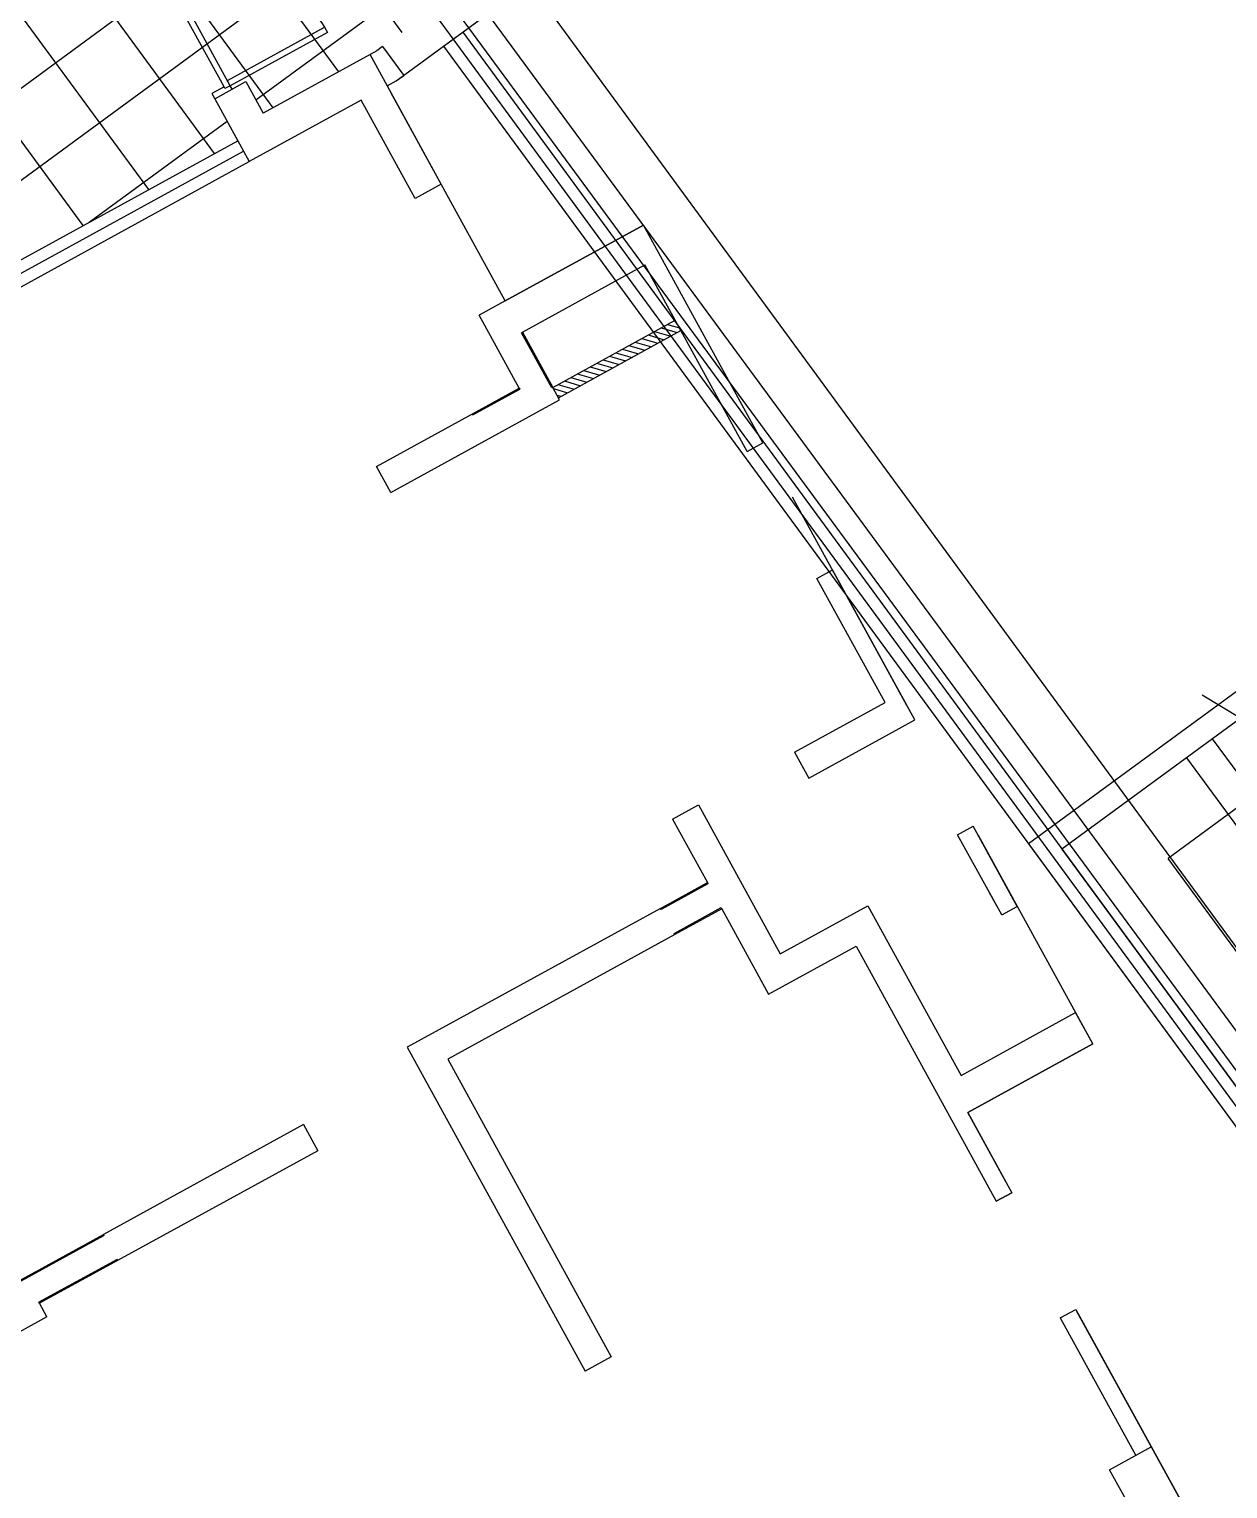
# Model space of a CAD drawing. Header units: millimetres. Extents: x 75184266 to 76346726, y -35850126 to -33679385.
# Drawn here: x 75445453 to 75455539, y -34542868 to -34530584 of the extents above; entities that cross this region are included whole.
import ezdxf

# ---------------------------------------------------------------- set-up
doc = ezdxf.new("R2010")
doc.units = ezdxf.units.MM
doc.header["$LTSCALE"] = 50
doc.header["$MEASUREMENT"] = 0
for name, pattern in [('ACAD_ISO10W100', [18.5, 12, -3, 0.5, -3]), ('CONTINOUS', [0]), ('XR-지하3층$0$H', [1.3, 0.8, -0.5])]:
    doc.linetypes.add(name, pattern=pattern)
doc.layers.get('0').update_dxf_attribs({"linetype": 'CONTINUOUS'})
for name, color, linetype in [('CON', 2, 'CONTINUOUS'), ('DOOR', 7, 'CONTINUOUS'), ('HD', 7, 'CONTINUOUS'), ('open', 1, 'ACAD_ISO10W100'), ('W1', 3, 'CONTINUOUS'), ('XR-지하3층$0$1712-PL$0$DOOR', 4, 'CONTINUOUS'), ('유도관제-RECWAY', 4, 'CONTINOUS')]:
    doc.layers.add(name, color=color, linetype=linetype)
doc.layers.add('건축', color=8, linetype='CONTINUOUS', plot=False)

# ---------------------------------------------------------------- blocks, each defined once
blk = doc.blocks.new('2P-Dr204')
at = {"color": 0}
for p, q in [((29, 50), (29, 955)), ((65, 50), (65, 956)), ((29, 50), (0, 50)), ((0, 50), (0, -50)), ((29, 14), (29, 50)), ((65, 50), (29, 50)), ((50, 14), (29, 14)), ((50, -50), (50, 14)), ((950, 14), (950, -50)), ((971, 14), (950, 14)), ((971, 14), (950, 14)), ((971, 50), (971, 14)), ((1000, 50), (971, 50)), ((1000, -50), (1000, 50)), ((50, -50), (0, -50)), ((1000, -50), (950, -50))]:
    blk.add_line(p, q, dxfattribs=at)
blk.add_arc((65, 50), 906, 0, 92.2294, dxfattribs=at)
blk = doc.blocks.new('A$C3C7850DE')
at = {"layer": 'CON', "ltscale": 100}
for p, q in [((-9, 7422), (-9, 222)), ((-9, 7422), (191, 7422)), ((191, 7422), (191, 422)), ((1191, 7422), (1191, 7222, 0)), ((1191, 7422), (2991, 7422)), ((2991, 7422), (2991, 222)), ((1191, 7222), (2791, 7222)), ((2791, 7222), (2791, 5922)), ((1191, 5922), (2791, 5922)), ((1191, 5922, 0), (1191, 5722, 0)), ((1191, 5722), (2791, 5722)), ((2791, 5722), (2791, 422)), ((191, 422), (2791, 422)), ((-9, 222), (2991, 222))]:
    blk.add_line(p, q, dxfattribs=at)
at = {"layer": 'HD', "ltscale": 10}
for p, q in [((191, 4422), (1376, 4422)), ((783, 4422), (783, 2802)), ((1376, 4422), (1376, 1722)), ((1476, 4422), (1446, 4422)), ((1446, 1722), (1446, 4422)), ((1476, 4422), (1476, 1722)), ((1506, 4422), (1476, 4422)), ((1506, 4422), (1506, 1722)), ((1506, 4422), (1536, 4422)), ((1536, 1722), (1536, 4422)), ((1606, 4422), (1606, 1722)), ((1606, 4422), (2791, 4422)), ((2198, 4422), (2198, 1097)), ((191, 4152), (1376, 4152)), ((1476, 4152), (1446, 4152)), ((1536, 4152), (1506, 4152)), ((2791, 4152), (1606, 4152)), ((191, 3882), (1376, 3882)), ((1476, 3882), (1446, 3882)), ((1536, 3882), (1506, 3882)), ((2791, 3882), (1606, 3882)), ((191, 3612), (1376, 3612)), ((1476, 3612), (1446, 3612)), ((1536, 3612), (1506, 3612)), ((2791, 3612), (1606, 3612)), ((191, 3342), (1376, 3342)), ((1476, 3342), (1446, 3342)), ((1536, 3342), (1506, 3342)), ((2791, 3342), (1606, 3342)), ((191, 3072), (1376, 3072)), ((1476, 3072), (1446, 3072)), ((1536, 3072), (1506, 3072)), ((2791, 3072), (1606, 3072)), ((191, 2802), (1376, 2802)), ((1476, 2802), (1446, 2802)), ((1536, 2802), (1506, 2802)), ((2791, 2802), (1606, 2802)), ((191, 2532), (1376, 2532)), ((1476, 2532), (1446, 2532)), ((1536, 2532), (1506, 2532)), ((2791, 2532), (1606, 2532)), ((191, 2262), (1376, 2262)), ((783, 2262), (783, 1097)), ((1476, 2262), (1446, 2262)), ((1536, 2262), (1506, 2262)), ((2791, 2262), (1606, 2262)), ((191, 1992), (1376, 1992)), ((1476, 1992), (1446, 1992)), ((1536, 1992), (1506, 1992)), ((2791, 1992), (1606, 1992)), ((191, 1722), (1376, 1722)), ((1476, 1722), (1446, 1722)), ((1506, 1722), (1476, 1722)), ((1536, 1722), (1506, 1722)), ((2791, 1722), (1606, 1722)), ((2198, 1097), (783, 1097))]:
    blk.add_line(p, q, dxfattribs=at)
blk.add_lwpolyline([(-159, 2141), (734, 2513), (779, 2461), (788, 2602), (833, 2551), (1726, 2943)], dxfattribs=at)
for points in [[(663, 2870), (783, 2802), (904, 2871), (886, 2900), (783, 2841), (680, 2900)], [(663, 2193), (783, 2262), (904, 2193), (886, 2163), (783, 2222), (680, 2164)]]:
    blk.add_lwpolyline(points, close=True, dxfattribs=at)
for centre in [(783, 4422), (783, 4422), (2198, 4422), (2198, 4422)]:
    blk.add_circle(centre, 30, dxfattribs=at)
for centre, radius, start, end in [((1491, 4422), 115, 0, 180), ((1491, 4422), 45, 0, 180), ((1491, 1722), 115, 180, 0), ((1491, 1722), 45, 180, 0)]:
    blk.add_arc(centre, radius, start, end, dxfattribs=at)
at = {"layer": 'open', "ltscale": 0.5}
for p, q in [((2191, 7222), (2791, 5922)), ((2191, 5922), (2791, 7222))]:
    blk.add_line(p, q, dxfattribs=at)
at = {"layer": 'W1', "ltscale": 100}
for p, q in [((2091, 7222), (2091, 5922)), ((2191, 7222), (2191, 5922))]:
    blk.add_line(p, q, dxfattribs=at)
at = {"layer": 'DOOR', "extrusion": (-1.015e-13, 9.27e-13, -1), "zscale": -1, "rotation": 180.0000577049292}
for p in [(-191, 7372, 0), (-191, 5872, 0)]:
    blk.add_blockref('2P-Dr204', p, dxfattribs=at)
blk = doc.blocks.new('XR-지하3층$0$1712-PL$0$FSD1000')
at = {"layer": 'XR-지하3층$0$1712-PL$0$DOOR', "color": 9}
for p, q in [((25, -101, 0), (865, -101, 0)), ((40, -146, 0), (850, -146, 0))]:
    blk.add_line(p, q, dxfattribs=at)
at = {"layer": 'XR-지하3층$0$1712-PL$0$DOOR', "elevation": 0}
for points in [[(25, 739), (25, -101), (70, -101), (70, 739)], [(-5, -251), (-5, -101), (25, -101), (25, -146), (40, -146), (40, -251)], [(895, -251), (895, -101), (865, -101), (865, -146), (850, -146), (850, -251)]]:
    blk.add_lwpolyline(points, close=True, dxfattribs=at)
at = {"layer": 'XR-지하3층$0$1712-PL$0$DOOR', "color": 9}
blk.add_arc((25, -101, 0), 840, 360, 86.9291, dxfattribs=at)

msp = doc.modelspace()

# ---------------------------------------------------------------- hatches: boundary and pattern name
at = {"layer": '건축', "ltscale": 100}
h = msp.add_hatch(dxfattribs=at)
h.set_pattern_fill('NET', color=256, scale=5000, angle=36.25067)
h.set_pattern_definition([(306.265, (75446750.14, -34523876.16), (503.93, 369.702), []), (36.265, (75446750.14, -34523876.16), (-369.702, 503.93), [])])
h.paths.add_polyline_path([(75436940.7, -34535177.7), (75440285.6, -34532725.3), (75445329.1, -34530249.8), (75446236.4, -34529751.8), (75446533.2, -34530292.6), (75446796.2, -34530148.3), (75446092.4, -34528865.8), (75443568.6, -34525425), (75442596.1, -34524409.4), (75444031.4, -34523606), (75448225.3, -34520529.9), (75449171.6, -34521820.1), (75445370.2, -34524608.2), (75445265.8, -34525287.3), (75446353.6, -34526770.3), (75446829.4, -34526421.4), (75447472.2, -34527382.3), (75447036.7, -34527701.7), (75448967.8, -34530334.4), (75448379.8, -34530765.7), (75447423.2, -34531290.7), (75447277.4, -34531025), (75447014.4, -34531169.3), (75447208.3, -34531522.7), (75442342.9, -34534192.9), (75438359.7, -34537113.2)])
at = {"layer": '건축', "ltscale": 0.5}
h = msp.add_hatch(dxfattribs=at)
h.set_pattern_fill('ANSI31', color=256, scale=350, angle=-61.24102, style=0)
h.set_pattern_definition([(343.758981953, (68131932.386, 47230668.577), (12.235934756, 42.004099808), [])])
h.paths.add_polyline_path([(75450937.1, -34533120.8), (75450889, -34533033.1), (75449859, -34533598.4), (75449907.1, -34533686.1)])

# ---------------------------------------------------------------- linework, layer by layer
at = {"layer": '건축', "ltscale": 100}
for p, q in [((75447146.2, -34528110.9), (75457431.8, -34542140.5)), ((75456296.7, -34539246.2), (75449677.1, -34530217.2)), ((75442396.7, -34534277.4, 0), (75447256.4, -34531610.3))]:
    msp.add_line(p, q, dxfattribs=at)
at = {"layer": '건축'}
for p, q in [((75448854.9, -34530789.2), (75450177.3, -34529819.3)), ((75448379.8, -34530765.7), (75448321.8, -34530797.5)), ((75448427.5, -34530730.7), (75448379.8, -34530765.7)), ((75448427.5, -34530730.7), (75448605, -34530972.6)), ((75448427.5, -34530730.7, 0.1), (75448605, -34530972.6, 0.1)), ((75448321.8, -34530797.5), (75447423.2, -34531290.7)), ((75448466.1, -34531060.5), (75448541.4, -34531019.2)), ((75448541.4, -34531019.2), (75448605, -34530972.6)), ((75447277.4, -34531025), (75447423.2, -34531290.7)), ((75447014.4, -34531169.3), (75447304.5, -34531698)), ((75448246.9, -34531180.8), (75447304.5, -34531698)), ((75448701.6, -34532009.2), (75448246.9, -34531180.8)), ((75448920.8, -34531888.9), (75448701.6, -34532009.2)), ((75451626.7, -34534065.5), (75450621.2, -34532233.3)), ((75449577.3, -34533604.7), (75449240.5, -34532991.1)), ((75451495.2, -34534137.7), (75451626.7, -34534065.5)), ((75451495.2, -34534137.7), (75451626.7, -34534065.5)), ((75452082.2, -34535207.2), (75452213.7, -34535135)), ((75452082.2, -34535207.2), (75452213.7, -34535135)), ((75452906.5, -34536397.4), (75452213.7, -34535135)), ((75452775, -34536469.6), (75452906.5, -34536397.4)), ((75451085.6, -34537111.6), (75451773.6, -34538365.2)), ((75450866.4, -34537231.9), (75451159.9, -34537766.7)), ((75453767.8, -34537966.6), (75453397.3, -34537291.6)), ((75453636.3, -34538038.8), (75453530.4, -34537845.9)), ((75450765.4, -34537983.2), (75448635.1, -34539152.3)), ((75451280.2, -34537985.8), (75451674.7, -34538704.7)), ((75453636.3, -34538038.8), (75453767.8, -34537966.6)), ((75453636.3, -34538038.8), (75453767.8, -34537966.6)), ((75453636.3, -34538038.8), (75453767.8, -34537966.6)), ((75450885.7, -34538202.3), (75448974.6, -34539251.2)), ((75454402.8, -34539123.8), (75454258.5, -34538860.8)), ((75448635.1, -34539152.3), (75450131.4, -34541878.7)), ((75448974.6, -34539251.2), (75450350.6, -34541758.4)), ((75447760.5, -34539803.4), (75446077.3, -34540727.2)), ((75447760.5, -34539803.4), (75447880.8, -34540022.6)), ((75447880.8, -34540022.6), (75446197.6, -34540946.3)), ((75453721.3, -34540376.2, 0), (75453589.8, -34540448.3, 0)), ((75445602.7, -34541421.1), (75444213.2, -34542183.7)), ((75454128.7, -34541430.2, 0), (75454260.2, -34541358, 0)), ((75454128.7, -34541430.2, 0), (75454763.8, -34542587.3, 0)), ((75454260.2, -34541358, 0), (75455232.1, -34543128.8))]:
    msp.add_line(p, q, dxfattribs=at)
at = {"layer": '건축', "ltscale": 0.5}
for p, q in [((75449101.3, -34530608.5), (75457394.2, -34541920.1)), ((75448940, -34530726.8), (75457232.9, -34542038.3)), ((75442342.9, -34534192.9, 0), (75447208.3, -34531522.7)), ((75442450.6, -34534362), (75447304.5, -34531698))]:
    msp.add_line(p, q, dxfattribs=at)
at = {"layer": '건축', "ltscale": 3}
msp.add_line((75449459.6, -34532870.8), (75449459.6, -34532870.8), dxfattribs=at)
msp.add_line((75449459.6, -34532870.8), (75449459.6, -34532870.8), dxfattribs=at)
at = {"layer": '건축', "linetype": 'XR-지하3층$0$H', "ltscale": 50}
msp.add_lwpolyline([(75455232.1, -34543128.8), (75453350.9, -34539701.1), (75454402.8, -34539123.8), (75450621.2, -34532233.3), (75449459.6, -34532870.8), (75448466.1, -34531060.5), (75448541.4, -34531019.2), (75451838.4, -34528600.9), (75452110.5, -34528971.8), (75457033.3, -34525361.1)], dxfattribs=at)
at = {"layer": '건축'}
for points in [[(75448920.8, -34531888.9), (75448321.8, -34530797.5)], [(75447014.4, -34531169.3), (75447277.4, -34531025)], [(75449459.6, -34532870.8), (75450621.2, -34532233.3)], [(75449604, -34533133.8), (75450634, -34532568.5)], [(75451495.2, -34534137.7), (75450634, -34532568.5)], [(75449459.6, -34532870.8), (75449459.6, -34532870.8), (75449240.5, -34532991.1)], [(75448496.5, -34534483), (75449916.7, -34533703.6), (75449859, -34533598.4)], [(75448376.2, -34534263.9), (75449182.8, -34533821.2)], [(75448496.5, -34534483), (75448376.2, -34534263.9)], [(75452654.8, -34536250.4), (75452082.2, -34535207.2)], [(75451892.1, -34536669), (75452654.8, -34536250.4)], [(75452012.4, -34536888.1), (75452775, -34536469.6)], [(75451892.1, -34536669), (75452012.4, -34536888.1)], [(75450866.4, -34537231.9), (75451085.6, -34537111.6)], [(75453636.3, -34538038.8), (75453265.8, -34537363.7)], [(75451773.6, -34538365.2), (75452510, -34537961.1)], [(75452510, -34537961.1), (75453294.2, -34539390)], [(75451674.7, -34538704.7), (75452411.1, -34538300.5)], [(75452411.1, -34538300.5), (75453589.8, -34540448.3)], [(75453350.9, -34539701.1), (75453721.3, -34540376.2)]]:
    msp.add_lwpolyline(points, dxfattribs=at)
at = {"layer": '건축', "ltscale": 3}
for points in [[(75449859, -34533598.4), (75450889, -34533033.1)], [(75449907.1, -34533686.1), (75450937.1, -34533120.8)]]:
    msp.add_lwpolyline(points, dxfattribs=at)
at = {"layer": '건축'}
for points in [[(75449595.2, -34533138.6), (75449604, -34533133.8), (75449859, -34533598.4), (75449850.2, -34533603.2)], [(75449187.6, -34533830), (75449182.8, -34533821.2), (75449577.3, -34533604.7), (75449582.1, -34533613.5)], [(75451159.9, -34537766.7), (75451164.7, -34537775.4), (75450770.2, -34537991.9), (75450765.4, -34537983.2)], [(75451275.3, -34537977), (75451280.2, -34537985.8), (75450885.7, -34538202.3), (75450880.9, -34538193.6)], [(75445249.3, -34541193), (75445244.5, -34541184.2), (75446077.3, -34540727.2), (75446082.1, -34540735.9)], [(75445540.1, -34541307.2), (75445535.3, -34541298.4), (75446192.8, -34540937.6), (75446197.6, -34540946.3)]]:
    msp.add_lwpolyline(points, close=True, dxfattribs=at)
at = {"layer": '건축', "ltscale": 0.5}
for points in [[(75449859, -34533598.4), (75449850.2, -34533603.2), (75449595.2, -34533138.6), (75449604, -34533133.8)], [(75449182.8, -34533821.2), (75449187.6, -34533830), (75449582.1, -34533613.5), (75449577.3, -34533604.7)], [(75453265.8, -34537363.7), (75453397.3, -34537291.6)], [(75451159.9, -34537766.7), (75451164.7, -34537775.4), (75450770.2, -34537991.9), (75450765.4, -34537983.2)], [(75450885.7, -34538202.3), (75450880.9, -34538193.6), (75451275.3, -34537977), (75451280.2, -34537985.8)], [(75453294.2, -34539390), (75454258.5, -34538860.8)], [(75454402.8, -34539123.8), (75453350.9, -34539701.1)], [(75445249.3, -34541193), (75446082.1, -34540735.9), (75446077.3, -34540727.2)], [(75446197.6, -34540946.3), (75446192.8, -34540937.6), (75445535.3, -34541298.4), (75445540.1, -34541307.2)], [(75445602.7, -34541421.1), (75445540.1, -34541307.2)], [(75450350.6, -34541758.4), (75450131.4, -34541878.7)]]:
    msp.add_lwpolyline(points, dxfattribs=at)
at = {"layer": '건축', "elevation": 0}
for points in [[(75453589.8, -34540448.3), (75453721.3, -34540376.2)], [(75454128.7, -34541430.2), (75454260.2, -34541358)]]:
    msp.add_lwpolyline(points, dxfattribs=at)
at = {"layer": '건축', "ltscale": 0.5}
msp.add_lwpolyline([(75454895.3, -34542515.2), (75455232.1, -34543128.8), (75454881.4, -34543321.3), (75454544.6, -34542707.6)], close=True, dxfattribs=at)
at = {"layer": '유도관제-RECWAY', "color": 201, "ltscale": 0.5}
for p, q in [((75459298.8, -34544030.3, 0), (75446355.7, -34526435, 0)), ((75446205.8, -34526568.7), (75459137.5, -34544148.6))]:
    msp.add_line(p, q, dxfattribs=at)

# ---------------------------------------------------------------- block references
at = {"layer": '건축', "xscale": -1.111164041924104, "yscale": 1.111164040863514, "zscale": 1.111164041234692, "rotation": 298.7589783092563}
msp.add_blockref('XR-지하3층$0$1712-PL$0$FSD1000', (75447256.5, -34531030.1, 0), dxfattribs=at)
at = {"layer": '건축', "ltscale": 0.5, "rotation": 306.2468838053784}
msp.add_blockref('A$C3C7850DE', (75453689.2, -34537579.8), dxfattribs=at)

doc.saveas('drawing.dxf')
